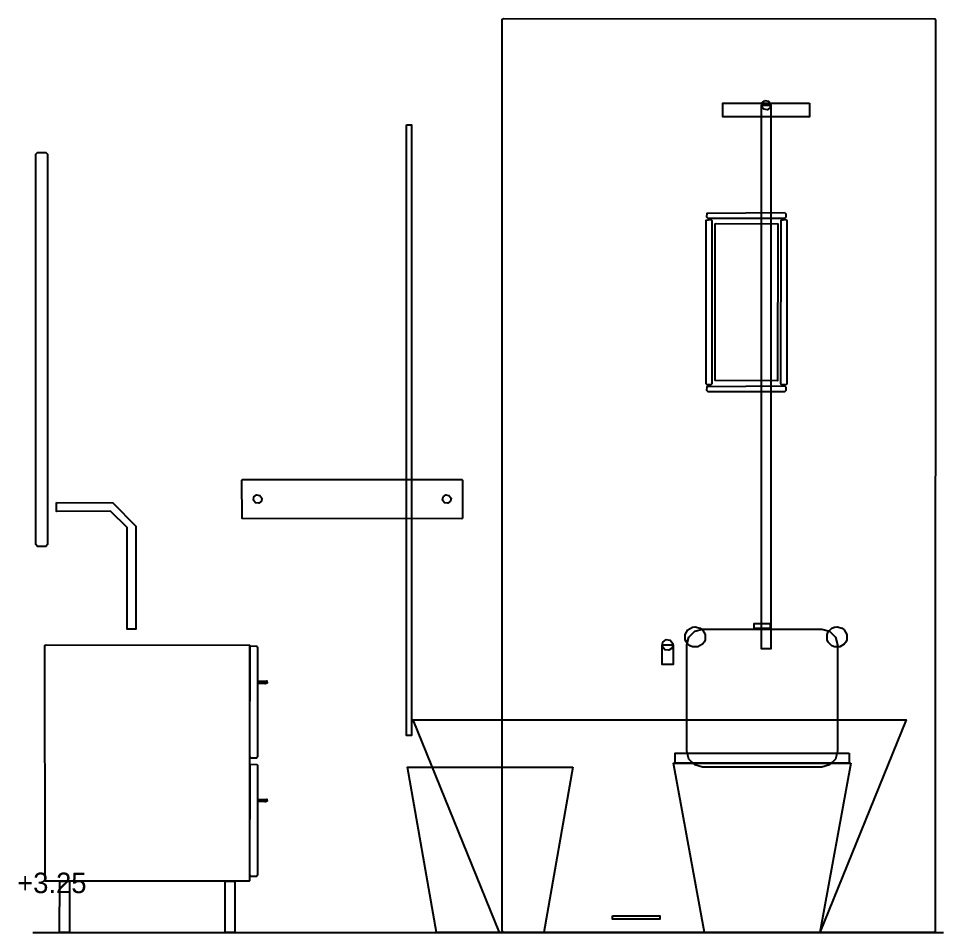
# Model space of a CAD drawing. Header units: metres. Extents: x 739 to 942, y -12 to 6.
# Drawn here: x 859.453 to 861.8, y 3.25 to 5.57 of the extents above; entities that cross this region are included whole.
import ezdxf

# ---------------------------------------------------------------- set-up
doc = ezdxf.new("R2010")
doc.units = ezdxf.units.M
doc.layers.add('TEXTOS', color=7, linetype='Continuous')
doc.layers.add('VISTA', color=8, linetype='Continuous')

msp = doc.modelspace()

# ---------------------------------------------------------------- linework, layer by layer
at = {"layer": 'VISTA'}
msp.add_line((859.49, 3.25), (861.8, 3.25), dxfattribs=at)
for points in [[(860.6808, 5.5681), (860.6845, 5.57), (861.7781, 5.5692), (861.78, 5.5655), (861.7792, 3.2519), (861.7755, 3.25), (860.6845, 3.25), (860.68, 3.2545), (860.6808, 5.5681)], [(861.46, 5.355), (861.46, 5.32), (861.24, 5.32), (861.24, 5.355), (861.46, 5.355)], [(861.3469, 5.3616), (861.356, 5.3604), (861.3616, 5.3531), (861.3604, 5.344), (861.3531, 5.3384), (861.344, 5.3396), (861.3384, 5.3469), (861.3396, 5.356), (861.3469, 5.3616)], [(861.362, 5.35), (861.362, 3.97), (861.338, 3.97), (861.338, 5.35), (861.362, 5.35)], [(860.438, 5.3), (860.45, 5.3), (860.45, 3.75), (860.438, 3.75), (860.438, 5.3)], [(859.497, 5.2255), (859.5015, 5.23), (859.5225, 5.23), (859.527, 5.2255), (859.527, 4.2345), (859.5225, 4.23), (859.5015, 4.23), (859.497, 4.2345), (859.497, 5.2255)], [(861.397, 5.0775), (861.4, 5.0745), (861.4, 5.0655), (861.397, 5.0625), (861.203, 5.0625), (861.2, 5.0655), (861.2004, 5.076), (861.397, 5.0775)], [(861.2095, 5.06), (861.2125, 5.057), (861.2125, 4.643), (861.2095, 4.64), (861.2005, 4.64), (861.1975, 4.643), (861.1979, 5.0585), (861.2095, 5.06)], [(861.223, 5.05), (861.3796, 5.0485), (861.3785, 4.6504), (861.2204, 4.6515), (861.2204, 5.0485), (861.223, 5.05)], [(861.3995, 5.06), (861.4025, 5.057), (861.4025, 4.643), (861.3995, 4.64), (861.3905, 4.64), (861.3875, 4.643), (861.3879, 5.0585), (861.3995, 5.06)], [(861.397, 4.6375), (861.4, 4.6345), (861.4, 4.6255), (861.397, 4.6225), (861.203, 4.6225), (861.2, 4.6255), (861.2004, 4.636), (861.397, 4.6375)], [(860.02, 4.3983), (860.0217, 4.4), (860.5783, 4.4), (860.58, 4.3983), (860.58, 4.3017), (860.5783, 4.3), (860.0208, 4.3005), (860.02, 4.3983)], [(859.55, 4.3413), (859.6929, 4.3409), (859.7511, 4.2818), (859.7513, 4.02), (859.7287, 4.02), (859.7289, 4.2782), (859.6871, 4.3191), (859.55, 4.3187), (859.55, 4.3413)], [(860.0706, 4.3528), (860.0695, 4.3445), (860.0628, 4.3394), (860.0545, 4.3405), (860.0494, 4.3472), (860.0505, 4.3555), (860.0572, 4.3606), (860.0655, 4.3595), (860.0706, 4.3528)], [(860.5506, 4.3528), (860.5495, 4.3445), (860.5428, 4.3394), (860.5345, 4.3405), (860.5294, 4.3472), (860.5305, 4.3555), (860.5372, 4.3606), (860.5455, 4.3595), (860.5506, 4.3528)], [(861.1516, 4.0184), (861.1633, 4.0251), (861.17, 4.026), (861.183, 4.0225), (861.1884, 4.0184), (861.1951, 4.0067), (861.1951, 3.9933), (861.1925, 3.987), (861.1884, 3.9816), (861.1767, 3.9749), (861.1633, 3.9749), (861.157, 3.9775), (861.1516, 3.9816), (861.1449, 3.9933), (861.1449, 4.0067), (861.1516, 4.0184)], [(861.1688, 4.0147), (861.1888, 4.02), (861.4912, 4.02), (861.5112, 4.0147), (861.5259, 4), (861.5312, 3.98), (861.5312, 3.71), (861.5259, 3.69), (861.5112, 3.6753), (861.4912, 3.67), (861.1888, 3.67), (861.1688, 3.6753), (861.1541, 3.69), (861.1487, 3.71), (861.1487, 3.98), (861.1541, 4), (861.1688, 4.0147)], [(861.36, 4.034), (861.36, 4.022), (861.32, 4.022), (861.32, 4.034), (861.36, 4.034)], [(861.517, 4.0225), (861.5233, 4.0251), (861.53, 4.026), (861.543, 4.0225), (861.5484, 4.0184), (861.5551, 4.0067), (861.5551, 3.9933), (861.5525, 3.987), (861.5484, 3.9816), (861.5367, 3.9749), (861.5233, 3.9749), (861.517, 3.9775), (861.5075, 3.987), (861.5049, 3.9933), (861.5049, 4.0067), (861.5075, 4.013), (861.517, 4.0225)], [(861.0964, 3.9935), (861.107, 3.9921), (861.1135, 3.9836), (861.1121, 3.973), (861.1036, 3.9665), (861.093, 3.9679), (861.0865, 3.9764), (861.0879, 3.987), (861.0964, 3.9935)], [(859.5206, 3.9787), (859.521, 3.9791), (859.5215, 3.9794), (859.5235, 3.98), (860.039, 3.9791), (860.0394, 3.3813), (860.039, 3.3809), (860.0385, 3.3806), (860.0365, 3.38), (859.5235, 3.38), (859.521, 3.3809), (859.5206, 3.9787)], [(859.5213, 3.9789), (859.5214, 3.9791), (859.521, 3.9791), (859.5213, 3.9789)], [(859.5217, 3.9785), (859.5219, 3.9789), (859.5217, 3.9791), (859.5217, 3.9785)], [(860.0383, 3.9785), (860.039, 3.9785), (860.0387, 3.9789), (860.0383, 3.9785)], [(860.0387, 3.9789), (860.039, 3.9788), (860.039, 3.9791), (860.0387, 3.9789)], [(860.057, 3.9775), (860.06, 3.9745), (860.06, 3.6955), (860.057, 3.6925), (860.043, 3.6925), (860.04, 3.6955), (860.0409, 3.9766), (860.057, 3.9775)], [(861.114, 3.98), (861.114, 3.93), (861.086, 3.93), (861.086, 3.98), (861.114, 3.98)], [(860.061, 3.888), (860.081, 3.888), (860.081, 3.882), (860.061, 3.8824), (860.061, 3.888)], [(860.061, 3.888), (860.081, 3.888), (860.081, 3.882), (860.061, 3.8824), (860.061, 3.888)], [(860.0845, 3.883), (860.079, 3.8815), (860.0775, 3.887), (860.083, 3.8885), (860.0845, 3.883)], [(860.5425, 3.79), (861.705, 3.79), (861.4863, 3.25), (860.6738, 3.25), (860.455, 3.79), (860.5425, 3.79)], [(861.5605, 3.705), (861.5605, 3.68), (861.1195, 3.68), (861.1195, 3.705), (861.5605, 3.705)], [(860.057, 3.6775), (860.06, 3.6745), (860.06, 3.3955), (860.057, 3.3925), (860.043, 3.3925), (860.04, 3.3955), (860.0409, 3.6766), (860.057, 3.6775)], [(860.86, 3.67), (860.7865, 3.25), (860.5135, 3.25), (860.44, 3.67), (860.86, 3.67)], [(861.565, 3.68), (861.4863, 3.25), (861.1938, 3.25), (861.115, 3.68), (861.565, 3.68)], [(860.061, 3.588), (860.081, 3.588), (860.081, 3.582), (860.061, 3.5824), (860.061, 3.588)], [(860.061, 3.588), (860.081, 3.588), (860.081, 3.582), (860.061, 3.5824), (860.061, 3.588)], [(860.0845, 3.583), (860.079, 3.5815), (860.0775, 3.587), (860.083, 3.5885), (860.0845, 3.583)], [(859.5217, 3.3815), (859.521, 3.3815), (859.5213, 3.3811), (859.5217, 3.3815)], [(859.5213, 3.3811), (859.521, 3.3812), (859.521, 3.3809), (859.5213, 3.3811)], [(859.5805, 3.38), (859.5825, 3.378), (859.5825, 3.252), (859.5805, 3.25), (859.5595, 3.25), (859.5575, 3.252), (859.5581, 3.3794), (859.5805, 3.38)], [(859.5805, 3.38), (859.5825, 3.378), (859.5825, 3.252), (859.5805, 3.25), (859.5595, 3.25), (859.5575, 3.252), (859.5581, 3.3794), (859.5805, 3.38)], [(860.0005, 3.38), (860.0025, 3.378), (860.0025, 3.252), (860.0005, 3.25), (859.9795, 3.25), (859.9775, 3.252), (859.9781, 3.3794), (860.0005, 3.38)], [(860.0005, 3.38), (860.0025, 3.378), (860.0025, 3.252), (860.0005, 3.25), (859.9795, 3.25), (859.9775, 3.252), (859.9781, 3.3794), (860.0005, 3.38)], [(860.0383, 3.3815), (860.0381, 3.3811), (860.0383, 3.3809), (860.0383, 3.3815)], [(860.0387, 3.3811), (860.0386, 3.3809), (860.039, 3.3809), (860.0387, 3.3811)], [(860.96, 3.292), (861.08, 3.292), (861.08, 3.284), (860.96, 3.284), (860.96, 3.292)]]:
    msp.add_lwpolyline(points, close=True, dxfattribs=at)

# ---------------------------------------------------------------- texts
at = {"layer": 'TEXTOS'}
msp.add_text('+3.25', height=0.052, dxfattribs=at).set_placement((859.45, 3.35))

doc.saveas('drawing.dxf')
